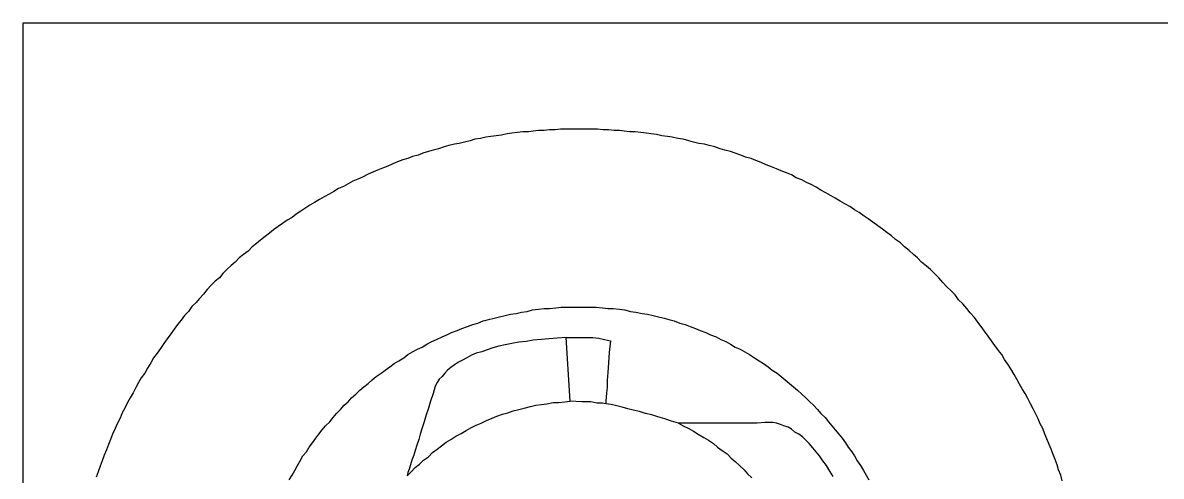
# Model space of a CAD drawing. Extents: x 11 to 591, y 39 to 419.
# Drawn here: x 11.22 to 52.76, y 402.42 to 418.96 of the extents above; entities that cross this region are included whole.
import ezdxf

# ---------------------------------------------------------------- set-up
doc = ezdxf.new("R2010")
doc.units = 0
doc.layers.get('0').update_dxf_attribs({"linetype": 'CONTINUOUS'})

msp = doc.modelspace()

# ---------------------------------------------------------------- linework, layer by layer
at = {"color": 5}
for p, q in [((11.215419, 418.955266), (591.140419, 418.955266)), ((11.215419, 418.930266), (11.215419, 38.955266))]:
    msp.add_line(p, q, dxfattribs=at)
at = {"color": 3}
for p, q in [((30.040419, 415.030266), (29.840419, 415.005266)), ((30.240419, 415.030266), (30.040419, 415.030266)), ((30.440419, 415.055266), (30.240419, 415.030266)), ((30.640419, 415.055266), (30.440419, 415.055266)), ((30.840419, 415.080266), (30.640419, 415.055266)), ((31.015419, 415.080266), (30.840419, 415.080266)), ((31.215419, 415.080266), (31.015419, 415.080266)), ((31.415419, 415.080266), (31.215419, 415.080266)), ((31.615419, 415.080266), (31.415419, 415.080266)), ((31.815419, 415.080266), (31.615419, 415.080266)), ((31.990419, 415.080266), (31.815419, 415.080266)), ((32.190419, 415.080266), (31.990419, 415.080266)), ((32.390419, 415.055266), (32.190419, 415.080266)), ((32.590419, 415.055266), (32.390419, 415.055266)), ((32.790419, 415.030266), (32.590419, 415.055266)), ((32.990419, 415.030266), (32.790419, 415.030266)), ((33.165419, 415.005266), (32.990419, 415.030266)), ((27.540419, 414.655266), (27.340419, 414.605266)), ((27.715419, 414.705266), (27.540419, 414.655266)), ((27.915419, 414.730266), (27.715419, 414.705266)), ((28.115419, 414.780266), (27.915419, 414.730266)), ((28.290419, 414.805266), (28.115419, 414.780266)), ((28.490419, 414.830266), (28.290419, 414.805266)), ((28.690419, 414.855266), (28.490419, 414.830266)), ((28.890419, 414.905266), (28.690419, 414.855266)), ((29.065419, 414.930266), (28.890419, 414.905266)), ((29.265419, 414.955266), (29.065419, 414.930266)), ((29.465419, 414.980266), (29.265419, 414.955266)), ((29.665419, 414.980266), (29.465419, 414.980266)), ((29.840419, 415.005266), (29.665419, 414.980266)), ((33.365419, 414.980266), (33.165419, 415.005266)), ((33.565419, 414.980266), (33.365419, 414.980266)), ((33.765419, 414.955266), (33.565419, 414.980266)), ((33.965419, 414.930266), (33.765419, 414.955266)), ((34.140419, 414.905266), (33.965419, 414.930266)), ((34.340419, 414.880266), (34.140419, 414.905266)), ((34.540419, 414.830266), (34.340419, 414.880266)), ((34.740419, 414.805266), (34.540419, 414.830266)), ((34.915419, 414.780266), (34.740419, 414.805266)), ((35.115419, 414.730266), (34.915419, 414.780266)), ((35.315419, 414.705266), (35.115419, 414.730266)), ((35.515419, 414.655266), (35.315419, 414.705266)), ((35.690419, 414.605266), (35.515419, 414.655266)), ((25.815419, 414.205266), (25.640419, 414.130266)), ((26.015419, 414.255266), (25.815419, 414.205266)), ((26.190419, 414.305266), (26.015419, 414.255266)), ((26.390419, 414.355266), (26.190419, 414.305266)), ((26.590419, 414.430266), (26.390419, 414.355266)), ((26.765419, 414.480266), (26.590419, 414.430266)), ((26.965419, 414.530266), (26.765419, 414.480266)), ((27.140419, 414.555266), (26.965419, 414.530266)), ((27.340419, 414.605266), (27.140419, 414.555266)), ((35.890419, 414.555266), (35.690419, 414.605266)), ((36.090419, 414.530266), (35.890419, 414.555266)), ((36.265419, 414.480266), (36.090419, 414.530266)), ((36.465419, 414.430266), (36.265419, 414.480266)), ((36.665419, 414.355266), (36.465419, 414.430266)), ((36.840419, 414.305266), (36.665419, 414.355266)), ((37.040419, 414.255266), (36.840419, 414.305266)), ((37.215419, 414.205266), (37.040419, 414.255266)), ((37.415419, 414.130266), (37.215419, 414.205266)), ((24.715419, 413.805266), (24.540419, 413.730266)), ((24.890419, 413.880266), (24.715419, 413.805266)), ((25.090419, 413.955266), (24.890419, 413.880266)), ((25.265419, 414.005266), (25.090419, 413.955266)), ((25.440419, 414.080266), (25.265419, 414.005266)), ((25.640419, 414.130266), (25.440419, 414.080266)), ((37.590419, 414.055266), (37.415419, 414.130266)), ((37.790419, 414.005266), (37.590419, 414.055266)), ((37.965419, 413.930266), (37.790419, 414.005266)), ((38.165419, 413.855266), (37.965419, 413.930266)), ((38.340419, 413.780266), (38.165419, 413.855266)), ((38.540419, 413.705266), (38.340419, 413.780266)), ((23.815419, 413.430266), (23.615419, 413.330266)), ((23.990419, 413.505266), (23.815419, 413.430266)), ((24.165419, 413.580266), (23.990419, 413.505266)), ((24.340419, 413.655266), (24.165419, 413.580266)), ((24.540419, 413.730266), (24.340419, 413.655266)), ((38.715419, 413.630266), (38.540419, 413.705266)), ((38.890419, 413.555266), (38.715419, 413.630266)), ((39.090419, 413.480266), (38.890419, 413.555266)), ((39.265419, 413.405266), (39.090419, 413.480266)), ((39.440419, 413.305266), (39.265419, 413.405266)), ((22.915419, 412.980266), (22.740419, 412.905266)), ((23.090419, 413.080266), (22.915419, 412.980266)), ((23.265419, 413.180266), (23.090419, 413.080266)), ((23.440419, 413.255266), (23.265419, 413.180266)), ((23.615419, 413.330266), (23.440419, 413.255266)), ((39.640419, 413.230266), (39.440419, 413.305266)), ((39.815419, 413.130266), (39.640419, 413.230266)), ((39.990419, 413.055266), (39.815419, 413.130266)), ((40.165419, 412.955266), (39.990419, 413.055266)), ((40.340419, 412.855266), (40.165419, 412.955266)), ((22.215419, 412.605266), (22.040419, 412.505266)), ((22.390419, 412.705266), (22.215419, 412.605266)), ((22.565419, 412.805266), (22.390419, 412.705266)), ((22.740419, 412.905266), (22.565419, 412.805266)), ((40.515419, 412.755266), (40.340419, 412.855266)), ((40.690419, 412.655266), (40.515419, 412.755266)), ((40.865419, 412.555266), (40.690419, 412.655266)), ((41.040419, 412.455266), (40.865419, 412.555266)), ((21.540419, 412.205266), (21.365419, 412.080266)), ((21.690419, 412.305266), (21.540419, 412.205266)), ((21.865419, 412.405266), (21.690419, 412.305266)), ((22.040419, 412.505266), (21.865419, 412.405266)), ((41.215419, 412.355266), (41.040419, 412.455266)), ((41.390419, 412.255266), (41.215419, 412.355266)), ((41.565419, 412.130266), (41.390419, 412.255266)), ((41.740419, 412.030266), (41.565419, 412.130266)), ((20.865419, 411.755266), (20.690419, 411.630266)), ((21.040419, 411.855266), (20.865419, 411.755266)), ((21.190419, 411.980266), (21.040419, 411.855266)), ((21.365419, 412.080266), (21.190419, 411.980266)), ((41.915419, 411.905266), (41.740419, 412.030266)), ((42.065419, 411.805266), (41.915419, 411.905266)), ((42.240419, 411.680266), (42.065419, 411.805266)), ((20.365419, 411.405266), (20.215419, 411.280266)), ((20.540419, 411.530266), (20.365419, 411.405266)), ((20.690419, 411.630266), (20.540419, 411.530266)), ((42.415419, 411.555266), (42.240419, 411.680266)), ((42.590419, 411.430266), (42.415419, 411.555266)), ((42.740419, 411.305266), (42.590419, 411.430266)), ((42.915419, 411.180266), (42.740419, 411.305266)), ((19.740419, 410.905266), (19.590419, 410.780266)), ((19.890419, 411.030266), (19.740419, 410.905266)), ((20.065419, 411.155266), (19.890419, 411.030266)), ((20.215419, 411.280266), (20.065419, 411.155266)), ((43.065419, 411.055266), (42.915419, 411.180266)), ((43.240419, 410.930266), (43.065419, 411.055266)), ((43.390419, 410.780266), (43.240419, 410.930266)), ((19.265419, 410.505266), (19.115419, 410.380266)), ((19.440419, 410.630266), (19.265419, 410.505266)), ((19.590419, 410.780266), (19.440419, 410.630266)), ((43.565419, 410.655266), (43.390419, 410.780266)), ((43.715419, 410.505266), (43.565419, 410.655266)), ((43.865419, 410.380266), (43.715419, 410.505266)), ((18.815419, 410.105266), (18.665419, 409.955266)), ((18.965419, 410.230266), (18.815419, 410.105266)), ((19.115419, 410.380266), (18.965419, 410.230266)), ((44.015419, 410.230266), (43.865419, 410.380266)), ((44.190419, 410.080266), (44.015419, 410.230266)), ((44.340419, 409.955266), (44.190419, 410.080266)), ((18.390419, 409.655266), (18.240419, 409.530266)), ((18.515419, 409.805266), (18.390419, 409.655266)), ((18.665419, 409.955266), (18.515419, 409.805266)), ((44.490419, 409.805266), (44.340419, 409.955266)), ((44.640419, 409.655266), (44.490419, 409.805266)), ((44.790419, 409.480266), (44.640419, 409.655266)), ((17.940419, 409.230266), (17.815419, 409.055266)), ((18.090419, 409.380266), (17.940419, 409.230266)), ((18.240419, 409.530266), (18.090419, 409.380266)), ((44.940419, 409.330266), (44.790419, 409.480266)), ((45.090419, 409.180266), (44.940419, 409.330266)), ((17.665419, 408.905266), (17.540419, 408.755266)), ((17.815419, 409.055266), (17.665419, 408.905266)), ((45.240419, 409.030266), (45.090419, 409.180266)), ((45.365419, 408.855266), (45.240419, 409.030266)), ((45.515419, 408.705266), (45.365419, 408.855266)), ((17.265419, 408.430266), (17.115419, 408.280266)), ((17.390419, 408.605266), (17.265419, 408.430266)), ((17.540419, 408.755266), (17.390419, 408.605266)), ((45.665419, 408.530266), (45.515419, 408.705266)), ((45.790419, 408.380266), (45.665419, 408.530266)), ((45.940419, 408.205266), (45.790419, 408.380266)), ((16.990419, 408.105266), (16.865419, 407.955266)), ((17.115419, 408.280266), (16.990419, 408.105266)), ((46.065419, 408.030266), (45.940419, 408.205266)), ((46.190419, 407.880266), (46.065419, 408.030266)), ((16.615419, 407.605266), (16.490419, 407.430266)), ((16.740419, 407.780266), (16.615419, 407.605266)), ((16.865419, 407.955266), (16.740419, 407.780266)), ((46.315419, 407.705266), (46.190419, 407.880266)), ((46.440419, 407.530266), (46.315419, 407.705266)), ((16.365419, 407.255266), (16.240419, 407.080266)), ((16.490419, 407.430266), (16.365419, 407.255266)), ((46.565419, 407.355266), (46.440419, 407.530266)), ((46.690419, 407.180266), (46.565419, 407.355266)), ((46.815419, 407.005266), (46.690419, 407.180266)), ((15.990419, 406.730266), (15.890419, 406.555266)), ((16.115419, 406.905266), (15.990419, 406.730266)), ((16.240419, 407.080266), (16.115419, 406.905266)), ((46.940419, 406.855266), (46.815419, 407.005266)), ((47.040419, 406.680266), (46.940419, 406.855266)), ((15.765419, 406.355266), (15.665419, 406.180266)), ((15.890419, 406.555266), (15.765419, 406.355266)), ((47.165419, 406.505266), (47.040419, 406.680266)), ((47.265419, 406.330266), (47.165419, 406.505266)), ((47.390419, 406.130266), (47.265419, 406.330266)), ((15.540419, 406.005266), (15.440419, 405.830266)), ((15.665419, 406.180266), (15.540419, 406.005266)), ((47.490419, 405.955266), (47.390419, 406.130266)), ((47.590419, 405.780266), (47.490419, 405.955266)), ((15.340419, 405.655266), (15.240419, 405.455266)), ((15.440419, 405.830266), (15.340419, 405.655266)), ((47.690419, 405.605266), (47.590419, 405.780266)), ((47.790419, 405.430266), (47.690419, 405.605266)), ((15.040419, 405.105266), (14.940419, 404.905266)), ((15.140419, 405.280266), (15.040419, 405.105266)), ((15.240419, 405.455266), (15.140419, 405.280266)), ((47.890419, 405.255266), (47.790419, 405.430266)), ((47.990419, 405.055266), (47.890419, 405.255266)), ((48.090419, 404.880266), (47.990419, 405.055266)), ((14.840419, 404.730266), (14.765419, 404.530266)), ((14.940419, 404.905266), (14.840419, 404.730266)), ((48.165419, 404.705266), (48.090419, 404.880266)), ((48.265419, 404.505266), (48.165419, 404.705266)), ((14.665419, 404.330266), (14.590419, 404.155266)), ((14.765419, 404.530266), (14.665419, 404.330266)), ((48.340419, 404.330266), (48.265419, 404.505266)), ((48.440419, 404.155266), (48.340419, 404.330266)), ((14.490419, 403.955266), (14.415419, 403.755266)), ((14.590419, 404.155266), (14.490419, 403.955266)), ((48.515419, 403.955266), (48.440419, 404.155266)), ((48.590419, 403.780266), (48.515419, 403.955266)), ((14.340419, 403.580266), (14.265419, 403.380266)), ((14.415419, 403.755266), (14.340419, 403.580266)), ((48.665419, 403.580266), (48.590419, 403.780266)), ((48.740419, 403.405266), (48.665419, 403.580266)), ((48.815419, 403.205266), (48.740419, 403.405266)), ((14.115419, 402.980266), (14.040419, 402.780266)), ((14.190419, 403.180266), (14.115419, 402.980266)), ((14.265419, 403.380266), (14.190419, 403.180266)), ((48.890419, 403.030266), (48.815419, 403.205266)), ((48.965419, 402.830266), (48.890419, 403.030266)), ((13.965419, 402.580266), (13.890419, 402.380266)), ((14.040419, 402.780266), (13.965419, 402.580266)), ((49.015419, 402.655266), (48.965419, 402.830266)), ((49.090419, 402.455266), (49.015419, 402.655266)), ((49.140419, 402.255266), (49.090419, 402.455266))]:
    msp.add_line(p, q, dxfattribs=at)
at = {"color": 1}
for p, q in [((29.215419, 408.355266), (29.415419, 408.405266)), ((29.415419, 408.405266), (29.615419, 408.430266)), ((29.615419, 408.430266), (29.815419, 408.480266)), ((29.815419, 408.480266), (30.040419, 408.505266)), ((30.040419, 408.505266), (30.240419, 408.530266)), ((30.240419, 408.530266), (30.440419, 408.530266)), ((30.440419, 408.530266), (30.665419, 408.555266)), ((30.665419, 408.555266), (30.865419, 408.580266)), ((30.865419, 408.580266), (31.090419, 408.580266)), ((31.090419, 408.580266), (31.290419, 408.580266)), ((31.290419, 408.580266), (31.515419, 408.580266)), ((31.515419, 408.580266), (31.715419, 408.580266)), ((31.715419, 408.580266), (31.940419, 408.580266)), ((31.940419, 408.580266), (32.140419, 408.580266)), ((32.140419, 408.580266), (32.365419, 408.555266)), ((32.365419, 408.555266), (32.565419, 408.530266)), ((32.565419, 408.530266), (32.765419, 408.530266)), ((32.765419, 408.530266), (32.990419, 408.505266)), ((32.990419, 408.505266), (33.190419, 408.480266)), ((33.190419, 408.480266), (33.390419, 408.430266)), ((33.390419, 408.430266), (33.590419, 408.405266)), ((33.590419, 408.405266), (33.815419, 408.355266)), ((27.640419, 407.955266), (27.815419, 408.005266)), ((27.815419, 408.005266), (28.015419, 408.080266)), ((28.015419, 408.080266), (28.215419, 408.130266)), ((28.215419, 408.130266), (28.415419, 408.180266)), ((28.415419, 408.180266), (28.615419, 408.230266)), ((28.615419, 408.230266), (28.815419, 408.280266)), ((28.815419, 408.280266), (29.015419, 408.330266)), ((29.015419, 408.330266), (29.215419, 408.355266)), ((33.815419, 408.355266), (34.015419, 408.330266)), ((34.015419, 408.330266), (34.215419, 408.280266)), ((34.215419, 408.280266), (34.415419, 408.230266)), ((34.415419, 408.230266), (34.615419, 408.180266)), ((34.615419, 408.180266), (34.790419, 408.130266)), ((34.790419, 408.130266), (34.990419, 408.080266)), ((34.990419, 408.080266), (35.190419, 408.005266)), ((35.190419, 408.005266), (35.390419, 407.955266)), ((26.515419, 407.505266), (26.690419, 407.580266)), ((26.690419, 407.580266), (26.865419, 407.655266)), ((26.865419, 407.655266), (27.065419, 407.730266)), ((27.065419, 407.730266), (27.240419, 407.805266)), ((27.240419, 407.805266), (27.440419, 407.880266)), ((27.440419, 407.880266), (27.640419, 407.955266)), ((35.390419, 407.955266), (35.565419, 407.880266)), ((35.565419, 407.880266), (35.765419, 407.805266)), ((35.765419, 407.805266), (35.940419, 407.730266)), ((35.940419, 407.730266), (36.140419, 407.655266)), ((36.140419, 407.655266), (36.315419, 407.580266)), ((36.315419, 407.580266), (36.515419, 407.505266)), ((25.615419, 407.055266), (25.790419, 407.130266)), ((25.790419, 407.130266), (25.965419, 407.230266)), ((25.965419, 407.230266), (26.140419, 407.330266)), ((26.140419, 407.330266), (26.315419, 407.405266)), ((26.315419, 407.405266), (26.515419, 407.505266)), ((31.190419, 405.155266), (31.040419, 407.480266)), ((31.040419, 407.480266), (31.290419, 407.480266)), ((31.290419, 407.480266), (31.540419, 407.480266)), ((31.540419, 407.480266), (31.765419, 407.480266)), ((31.765419, 407.480266), (32.015419, 407.480266)), ((32.015419, 407.480266), (32.240419, 407.455266)), ((32.240419, 407.455266), (32.440419, 407.405266)), ((32.440419, 407.405266), (32.665419, 407.355266)), ((32.665419, 407.355266), (32.615419, 406.930266)), ((36.515419, 407.505266), (36.690419, 407.405266)), ((36.690419, 407.405266), (36.865419, 407.330266)), ((36.865419, 407.330266), (37.040419, 407.230266)), ((37.040419, 407.230266), (37.215419, 407.130266)), ((37.215419, 407.130266), (37.390419, 407.055266)), ((24.940419, 406.630266), (25.115419, 406.730266)), ((25.115419, 406.730266), (25.265419, 406.855266)), ((25.265419, 406.855266), (25.440419, 406.955266)), ((25.440419, 406.955266), (25.615419, 407.055266)), ((32.615419, 406.930266), (32.590419, 406.555266)), ((37.390419, 407.055266), (37.565419, 406.955266)), ((37.565419, 406.955266), (37.740419, 406.855266)), ((37.740419, 406.855266), (37.915419, 406.730266)), ((37.915419, 406.730266), (38.090419, 406.630266)), ((24.440419, 406.280266), (24.615419, 406.405266)), ((24.615419, 406.405266), (24.765419, 406.530266)), ((24.765419, 406.530266), (24.940419, 406.630266)), ((32.590419, 406.555266), (32.565419, 406.205266)), ((38.090419, 406.630266), (38.240419, 406.530266)), ((38.240419, 406.530266), (38.415419, 406.405266)), ((38.415419, 406.405266), (38.565419, 406.280266)), ((23.815419, 405.805266), (23.965419, 405.930266)), ((23.965419, 405.930266), (24.115419, 406.055266)), ((24.115419, 406.055266), (24.290419, 406.180266)), ((24.290419, 406.180266), (24.440419, 406.280266)), ((32.565419, 406.205266), (32.540419, 405.905266)), ((32.540419, 405.905266), (32.540419, 405.655266)), ((38.565419, 406.280266), (38.740419, 406.180266)), ((38.740419, 406.180266), (38.890419, 406.055266)), ((38.890419, 406.055266), (39.040419, 405.930266)), ((39.040419, 405.930266), (39.190419, 405.805266)), ((23.365419, 405.405266), (23.515419, 405.555266)), ((23.515419, 405.555266), (23.665419, 405.680266)), ((23.665419, 405.680266), (23.815419, 405.805266)), ((32.540419, 405.655266), (32.515419, 405.455266)), ((39.190419, 405.805266), (39.340419, 405.680266)), ((39.340419, 405.680266), (39.490419, 405.555266)), ((39.490419, 405.555266), (39.640419, 405.405266)), ((22.940419, 405.005266), (23.090419, 405.130266)), ((23.090419, 405.130266), (23.215419, 405.280266)), ((23.215419, 405.280266), (23.365419, 405.405266)), ((31.615419, 405.130266), (31.190419, 405.155266)), ((31.940419, 405.130266), (31.615419, 405.130266)), ((32.165419, 405.080266), (31.940419, 405.130266)), ((32.365419, 405.080266), (32.165419, 405.080266)), ((32.490419, 405.055266), (32.365419, 405.080266)), ((32.515419, 405.455266), (32.490419, 405.155266)), ((32.490419, 405.155266), (32.490419, 405.055266)), ((32.690419, 405.030266), (32.490419, 405.055266)), ((39.640419, 405.405266), (39.790419, 405.280266)), ((39.790419, 405.280266), (39.940419, 405.130266)), ((39.940419, 405.130266), (40.065419, 405.005266)), ((22.540419, 404.555266), (22.665419, 404.705266)), ((22.665419, 404.705266), (22.815419, 404.855266)), ((22.815419, 404.855266), (22.940419, 405.005266)), ((32.890419, 404.980266), (32.690419, 405.030266)), ((33.090419, 404.930266), (32.890419, 404.980266)), ((33.290419, 404.880266), (33.090419, 404.930266)), ((33.490419, 404.830266), (33.290419, 404.880266)), ((33.715419, 404.780266), (33.490419, 404.830266)), ((33.940419, 404.705266), (33.715419, 404.780266)), ((34.165419, 404.655266), (33.940419, 404.705266)), ((34.390419, 404.580266), (34.165419, 404.655266)), ((40.065419, 405.005266), (40.215419, 404.855266)), ((40.215419, 404.855266), (40.340419, 404.705266)), ((40.340419, 404.705266), (40.490419, 404.555266)), ((22.140419, 404.105266), (22.265419, 404.255266)), ((22.265419, 404.255266), (22.415419, 404.405266)), ((22.415419, 404.405266), (22.540419, 404.555266)), ((34.640419, 404.505266), (34.390419, 404.580266)), ((34.890419, 404.430266), (34.640419, 404.505266)), ((35.140419, 404.355266), (34.890419, 404.430266)), ((40.490419, 404.555266), (40.615419, 404.405266)), ((40.615419, 404.405266), (40.740419, 404.255266)), ((40.740419, 404.255266), (40.865419, 404.105266)), ((21.790419, 403.630266), (21.915419, 403.805266)), ((21.915419, 403.805266), (22.015419, 403.955266)), ((22.015419, 403.955266), (22.140419, 404.105266)), ((40.865419, 404.105266), (40.990419, 403.955266)), ((40.990419, 403.955266), (41.115419, 403.805266)), ((41.115419, 403.805266), (41.240419, 403.630266)), ((21.565419, 403.305266), (21.665419, 403.480266)), ((21.665419, 403.480266), (21.790419, 403.630266)), ((41.240419, 403.630266), (41.340419, 403.480266)), ((41.340419, 403.480266), (41.465419, 403.305266)), ((21.240419, 402.805266), (21.340419, 402.980266)), ((21.340419, 402.980266), (21.440419, 403.155266)), ((21.440419, 403.155266), (21.565419, 403.305266)), ((41.465419, 403.305266), (41.565419, 403.155266)), ((41.565419, 403.155266), (41.665419, 402.980266)), ((41.665419, 402.980266), (41.790419, 402.805266)), ((21.040419, 402.455266), (21.140419, 402.630266)), ((21.140419, 402.630266), (21.240419, 402.805266)), ((41.790419, 402.805266), (41.890419, 402.630266)), ((41.890419, 402.630266), (41.990419, 402.455266)), ((20.940419, 402.280266), (21.040419, 402.455266)), ((41.990419, 402.455266), (42.090419, 402.280266))]:
    msp.add_line(p, q, dxfattribs=at)
at = {"color": 7}
for p, q in [((28.590419, 407.155266), (28.365419, 407.105266)), ((28.815419, 407.205266), (28.590419, 407.155266)), ((29.065419, 407.255266), (28.815419, 407.205266)), ((29.315419, 407.305266), (29.065419, 407.255266)), ((29.590419, 407.330266), (29.315419, 407.305266)), ((29.840419, 407.380266), (29.590419, 407.330266)), ((30.140419, 407.405266), (29.840419, 407.380266)), ((30.415419, 407.430266), (30.140419, 407.405266)), ((30.715419, 407.455266), (30.415419, 407.430266)), ((31.040419, 407.480266), (30.715419, 407.455266)), ((31.190419, 405.155266), (31.040419, 407.480266)), ((27.415419, 406.730266), (27.265419, 406.655266)), ((27.590419, 406.830266), (27.415419, 406.730266)), ((27.765419, 406.905266), (27.590419, 406.830266)), ((27.965419, 406.955266), (27.765419, 406.905266)), ((28.165419, 407.030266), (27.965419, 406.955266)), ((28.365419, 407.105266), (28.165419, 407.030266)), ((26.840419, 406.380266), (26.715419, 406.280266)), ((26.965419, 406.480266), (26.840419, 406.380266)), ((27.115419, 406.580266), (26.965419, 406.480266)), ((27.265419, 406.655266), (27.115419, 406.580266)), ((26.415419, 405.955266), (26.340419, 405.830266)), ((26.515419, 406.055266), (26.415419, 405.955266)), ((26.615419, 406.180266), (26.515419, 406.055266)), ((26.715419, 406.280266), (26.615419, 406.180266)), ((26.265419, 405.705266), (26.190419, 405.430266)), ((26.340419, 405.830266), (26.265419, 405.705266)), ((26.090419, 405.155266), (26.015419, 404.905266)), ((26.190419, 405.430266), (26.090419, 405.155266)), ((30.140419, 405.030266), (30.340419, 405.055266)), ((30.340419, 405.055266), (30.565419, 405.105266)), ((30.565419, 405.105266), (30.765419, 405.105266)), ((30.765419, 405.105266), (30.990419, 405.130266)), ((30.990419, 405.130266), (31.190419, 405.155266)), ((25.940419, 404.655266), (25.865419, 404.405266)), ((26.015419, 404.905266), (25.940419, 404.655266)), ((28.515419, 404.605266), (28.715419, 404.680266)), ((28.715419, 404.680266), (28.915419, 404.730266)), ((28.915419, 404.730266), (29.115419, 404.805266)), ((29.115419, 404.805266), (29.315419, 404.855266)), ((29.315419, 404.855266), (29.515419, 404.905266)), ((29.515419, 404.905266), (29.740419, 404.955266)), ((29.740419, 404.955266), (29.940419, 405.005266)), ((29.940419, 405.005266), (30.140419, 405.030266)), ((25.865419, 404.405266), (25.790419, 404.180266)), ((27.565419, 404.180266), (27.765419, 404.280266)), ((27.765419, 404.280266), (27.940419, 404.355266)), ((27.940419, 404.355266), (28.140419, 404.455266)), ((28.140419, 404.455266), (28.340419, 404.530266)), ((28.340419, 404.530266), (28.515419, 404.605266)), ((35.265419, 404.355266), (35.140419, 404.355266)), ((35.140419, 404.355266), (35.315419, 404.255266)), ((35.415419, 404.355266), (35.265419, 404.355266)), ((35.315419, 404.255266), (35.515419, 404.155266)), ((35.565419, 404.355266), (35.415419, 404.355266)), ((35.740419, 404.355266), (35.565419, 404.355266)), ((35.915419, 404.355266), (35.740419, 404.355266)), ((36.115419, 404.355266), (35.915419, 404.355266)), ((36.315419, 404.355266), (36.115419, 404.355266)), ((36.515419, 404.355266), (36.315419, 404.355266)), ((36.740419, 404.355266), (36.515419, 404.355266)), ((36.990419, 404.355266), (36.740419, 404.355266)), ((37.215419, 404.355266), (36.990419, 404.355266)), ((37.465419, 404.355266), (37.215419, 404.355266)), ((37.740419, 404.355266), (37.465419, 404.355266)), ((38.015419, 404.355266), (37.740419, 404.355266)), ((38.290419, 404.380266), (38.015419, 404.355266)), ((38.590419, 404.380266), (38.290419, 404.380266)), ((38.715419, 404.355266), (38.590419, 404.380266)), ((38.865419, 404.305266), (38.715419, 404.355266)), ((38.990419, 404.255266), (38.865419, 404.305266)), ((39.140419, 404.205266), (38.990419, 404.255266)), ((25.715419, 403.955266), (25.665419, 403.755266)), ((25.790419, 404.180266), (25.715419, 403.955266)), ((26.840419, 403.755266), (27.015419, 403.880266)), ((27.015419, 403.880266), (27.215419, 403.980266)), ((27.215419, 403.980266), (27.390419, 404.080266)), ((27.390419, 404.080266), (27.565419, 404.180266)), ((35.515419, 404.155266), (35.690419, 404.055266)), ((35.690419, 404.055266), (35.865419, 403.955266)), ((35.865419, 403.955266), (36.065419, 403.830266)), ((36.065419, 403.830266), (36.240419, 403.730266)), ((39.265419, 404.130266), (39.140419, 404.205266)), ((39.390419, 404.030266), (39.265419, 404.130266)), ((39.540419, 403.955266), (39.390419, 404.030266)), ((39.665419, 403.855266), (39.540419, 403.955266)), ((39.790419, 403.730266), (39.665419, 403.855266)), ((25.590419, 403.555266), (25.540419, 403.355266)), ((25.665419, 403.755266), (25.590419, 403.555266)), ((26.165419, 403.280266), (26.340419, 403.405266)), ((26.340419, 403.405266), (26.490419, 403.530266)), ((26.490419, 403.530266), (26.665419, 403.655266)), ((26.665419, 403.655266), (26.840419, 403.755266)), ((36.240419, 403.730266), (36.415419, 403.605266)), ((36.415419, 403.605266), (36.565419, 403.480266)), ((36.565419, 403.480266), (36.740419, 403.355266)), ((39.915419, 403.605266), (39.790419, 403.730266)), ((40.040419, 403.455266), (39.915419, 403.605266)), ((40.165419, 403.305266), (40.040419, 403.455266)), ((25.415419, 403.005266), (25.365419, 402.830266)), ((25.490419, 403.180266), (25.415419, 403.005266)), ((25.540419, 403.355266), (25.490419, 403.180266)), ((25.690419, 402.855266), (25.840419, 403.005266)), ((25.840419, 403.005266), (26.015419, 403.130266)), ((26.015419, 403.130266), (26.165419, 403.280266)), ((36.740419, 403.355266), (36.915419, 403.230266)), ((36.915419, 403.230266), (37.065419, 403.080266)), ((37.065419, 403.080266), (37.215419, 402.955266)), ((40.290419, 403.155266), (40.165419, 403.305266)), ((40.415419, 402.980266), (40.290419, 403.155266)), ((40.540419, 402.805266), (40.415419, 402.980266)), ((25.240419, 402.430266), (25.390419, 402.580266)), ((25.315419, 402.680266), (25.265419, 402.555266)), ((25.365419, 402.830266), (25.315419, 402.680266)), ((25.390419, 402.580266), (25.540419, 402.730266)), ((25.540419, 402.730266), (25.690419, 402.855266)), ((37.215419, 402.955266), (37.365419, 402.805266)), ((37.365419, 402.805266), (37.540419, 402.655266)), ((37.540419, 402.655266), (37.665419, 402.505266)), ((40.665419, 402.605266), (40.540419, 402.805266)), ((40.790419, 402.405266), (40.665419, 402.605266)), ((25.265419, 402.555266), (25.240419, 402.430266)), ((37.665419, 402.505266), (37.815419, 402.355266))]:
    msp.add_line(p, q, dxfattribs=at)

doc.saveas('drawing.dxf')
